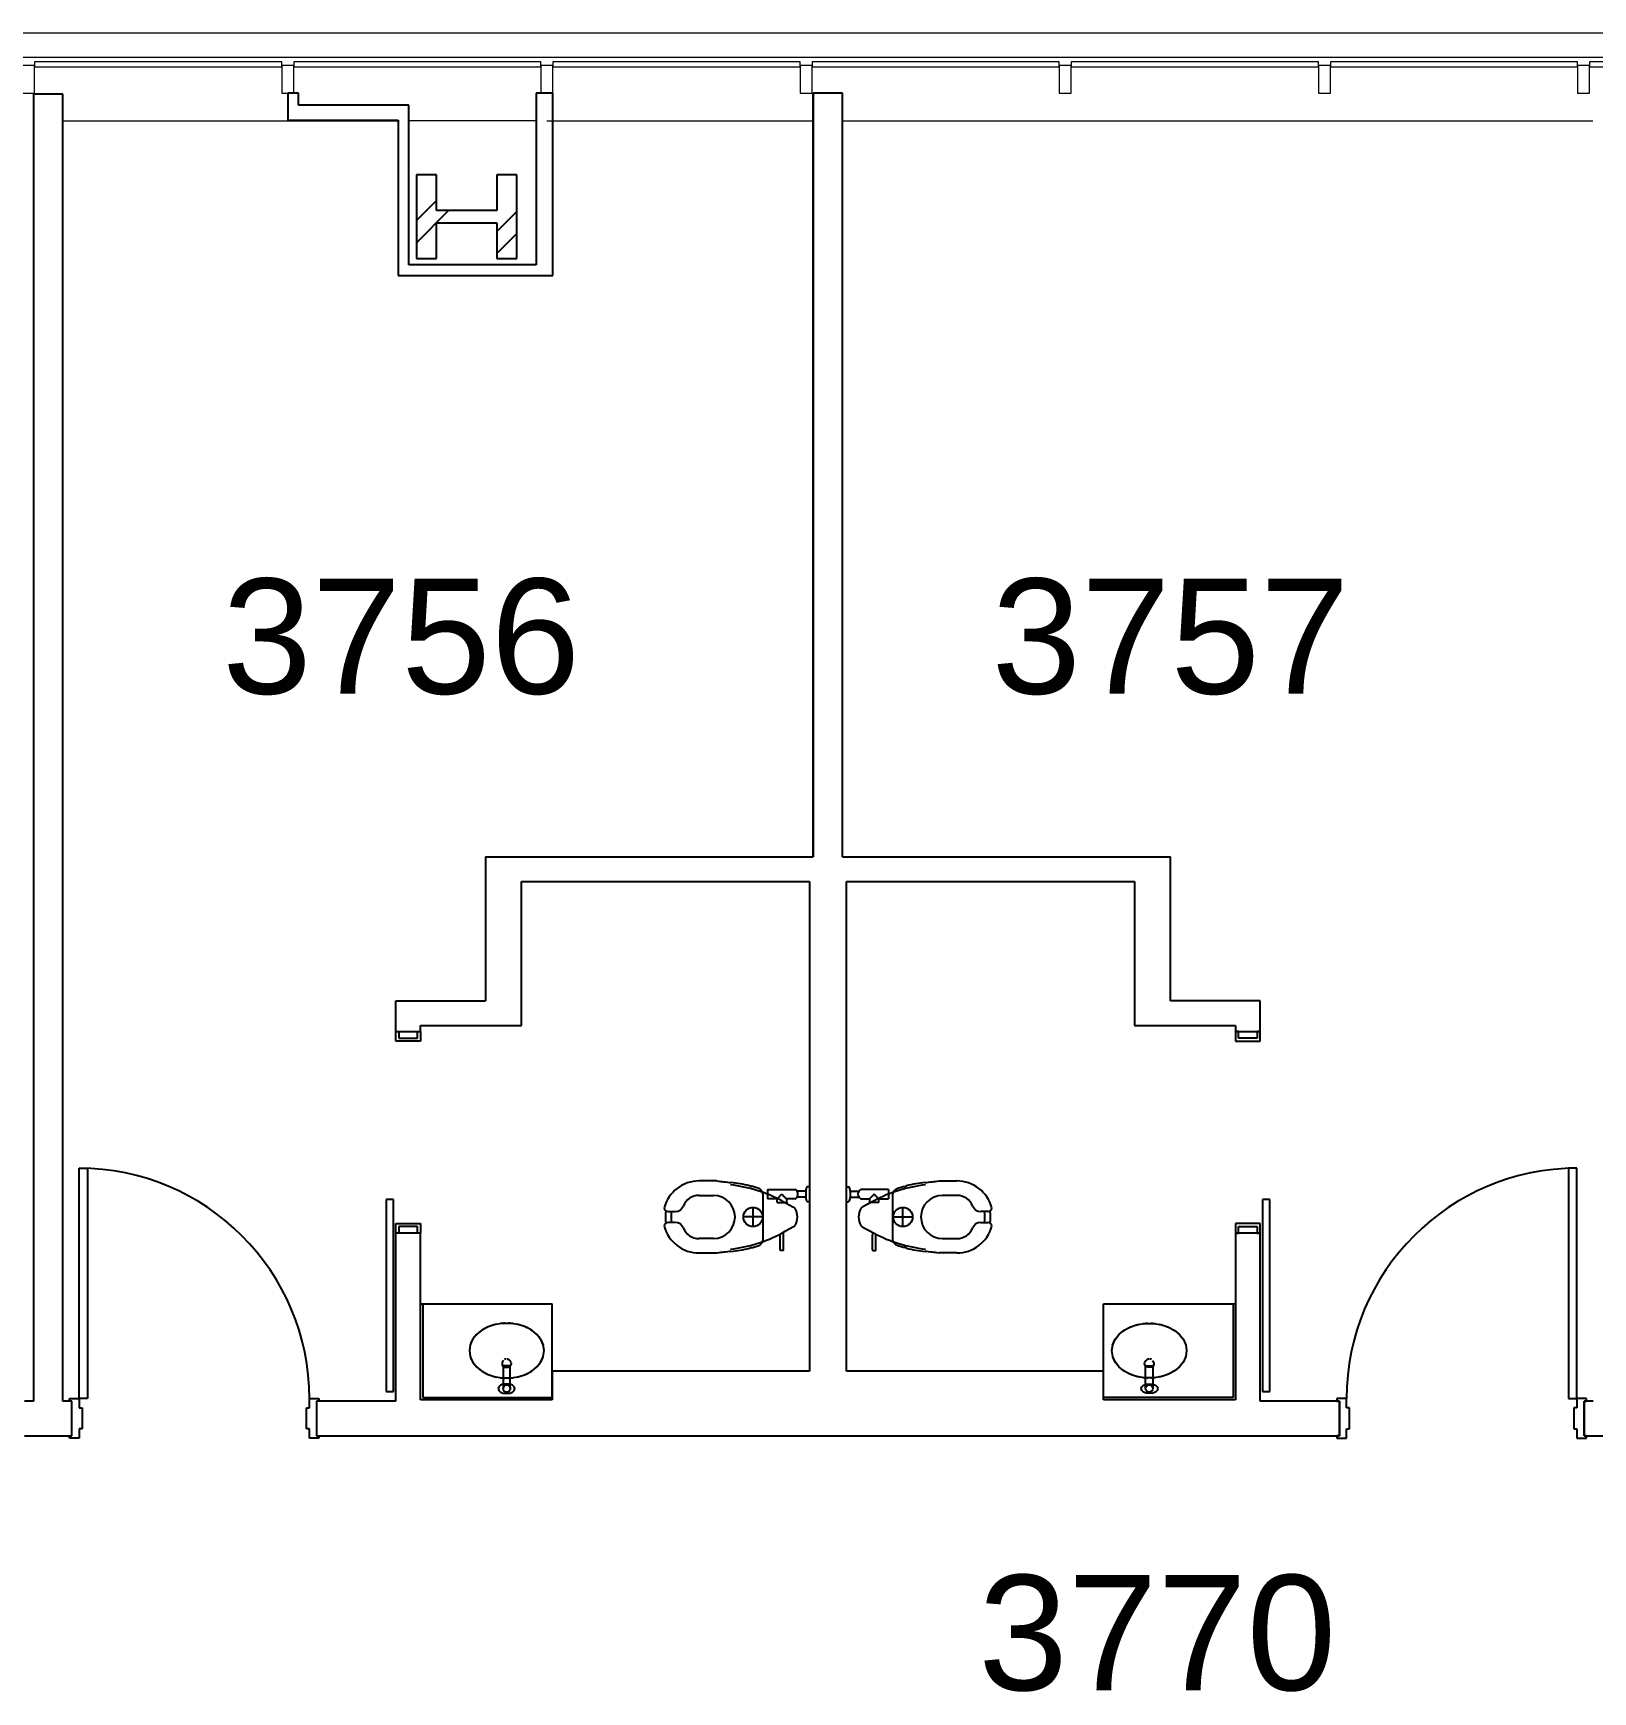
# Model space of a CAD drawing. Header units: inches. Extents: x -1169 to 5569, y -44 to 4300.
# Drawn here: x 1040.3 to 1365.3, y 3911.7 to 4257.3 of the extents above; entities that cross this region are included whole.
import ezdxf

# ---------------------------------------------------------------- set-up
doc = ezdxf.new("R2010")
doc.units = ezdxf.units.IN
doc.header["$LTSCALE"] = 96
doc.header["$MEASUREMENT"] = 0
for name, color, linetype in [('A-ANNO-ROOM', 4, 'CONTINUOUS'), ('A-COLS', 5, 'CONTINUOUS'), ('A-DOOR', 2, 'CONTINUOUS'), ('A-FLOR-PFIX', 2, 'CONTINUOUS'), ('A-GLAZ', 2, 'CONTINUOUS'), ('A-WALL-FULL', 6, 'CONTINUOUS')]:
    doc.layers.add(name, color=color, linetype=linetype)
doc.styles.add('Arial', font='arial.ttf')

msp = doc.modelspace()

# ---------------------------------------------------------------- linework, layer by layer
at = {"layer": 'A-COLS'}
for p, q in [((1124.29, 4227.78), (1120.13, 4227.78)), ((1120.13, 4227.78), (1120.13, 4210.38)), ((1124.29, 4220.38), (1124.29, 4227.78)), ((1141.03, 4227.78), (1136.87, 4227.78)), ((1136.87, 4227.78), (1136.87, 4220.38)), ((1141.03, 4210.38), (1141.03, 4227.78)), ((1120.13, 4218.27), (1124.29, 4222.44)), ((1120.13, 4213.67), (1126.84, 4220.38)), ((1136.87, 4220.38), (1124.29, 4220.38)), ((1136.87, 4216.01), (1141.03, 4220.17)), ((1124.29, 4210.38), (1124.29, 4217.78)), ((1124.29, 4217.78), (1136.87, 4217.78)), ((1136.87, 4217.78), (1136.87, 4210.38)), ((1136.87, 4211.4), (1141.03, 4215.56)), ((1120.13, 4210.38), (1124.29, 4210.38)), ((1136.87, 4210.38), (1141.03, 4210.38))]:
    msp.add_line(p, q, dxfattribs=at)
at = {"layer": 'A-DOOR'}
for p, q in [((1115.83, 4049.33), (1116.45, 4049.33)), ((1115.83, 4047.33), (1115.83, 4049.33)), ((1120.95, 4047.33), (1115.83, 4047.33)), ((1116.45, 4049.33), (1116.45, 4047.95)), ((1116.45, 4047.95), (1120.33, 4047.95)), ((1120.33, 4049.33), (1120.95, 4049.33)), ((1120.33, 4047.95), (1120.33, 4049.33)), ((1120.95, 4049.33), (1120.95, 4047.33)), ((1290.83, 4049.33), (1290.83, 4047.33)), ((1291.45, 4049.33), (1290.83, 4049.33)), ((1290.83, 4047.33), (1295.95, 4047.33)), ((1291.45, 4047.95), (1291.45, 4049.33)), ((1295.33, 4047.95), (1291.45, 4047.95)), ((1295.95, 4049.33), (1295.33, 4049.33)), ((1295.33, 4049.33), (1295.33, 4047.95)), ((1295.95, 4047.33), (1295.95, 4049.33)), ((1049.83, 4020.83), (1051.58, 4020.83)), ((1049.83, 3972.83), (1049.83, 4020.83)), ((1051.58, 4020.83), (1051.58, 3972.83)), ((1360.2, 4020.83), (1360.2, 3972.83)), ((1361.95, 4020.83), (1360.2, 4020.83)), ((1361.95, 3972.83), (1361.95, 4020.83)), ((1115.33, 4014.33), (1113.83, 4014.33)), ((1113.83, 4014.33), (1113.83, 3974.33)), ((1115.33, 3974.33), (1115.33, 4014.33)), ((1297.95, 4014.33), (1296.45, 4014.33)), ((1296.45, 4014.33), (1296.45, 3974.33)), ((1297.95, 3974.33), (1297.95, 4014.33)), ((1115.83, 4009.33), (1120.95, 4009.33)), ((1115.83, 4007.33), (1115.83, 4009.33)), ((1120.95, 4009.33), (1120.95, 4007.33)), ((1290.83, 4009.33), (1290.83, 4007.33)), ((1295.95, 4009.33), (1290.83, 4009.33)), ((1295.95, 4007.33), (1295.95, 4009.33)), ((1116.45, 4007.33), (1115.83, 4007.33)), ((1116.45, 4008.7), (1116.45, 4007.33)), ((1120.33, 4008.7), (1116.45, 4008.7)), ((1120.33, 4007.33), (1120.33, 4008.7)), ((1120.95, 4007.33), (1120.33, 4007.33)), ((1290.83, 4007.33), (1291.45, 4007.33)), ((1291.45, 4007.33), (1291.45, 4008.7)), ((1291.45, 4008.7), (1295.33, 4008.7)), ((1295.33, 4008.7), (1295.33, 4007.33)), ((1295.33, 4007.33), (1295.95, 4007.33)), ((1113.83, 3974.33), (1115.33, 3974.33)), ((1296.45, 3974.33), (1297.95, 3974.33)), ((1047.83, 3972.83), (1049.83, 3972.83)), ((1047.83, 3972.33), (1047.83, 3972.83)), ((1048.33, 3972.33), (1047.83, 3972.33)), ((1048.33, 3965.08), (1048.33, 3972.33)), ((1051.58, 3972.83), (1049.83, 3972.83)), ((1049.83, 3972.83), (1049.83, 3970.89)), ((1049.83, 3970.89), (1050.45, 3970.89)), ((1050.45, 3970.89), (1050.45, 3966.51)), ((1097.2, 3970.89), (1097.83, 3970.89)), ((1097.2, 3966.51), (1097.2, 3970.89)), ((1097.83, 3972.83), (1099.83, 3972.83)), ((1097.83, 3970.89), (1097.83, 3972.83)), ((1099.33, 3972.33), (1099.33, 3965.08)), ((1099.83, 3972.33), (1099.33, 3972.33)), ((1099.83, 3972.83), (1099.83, 3972.33)), ((1311.95, 3972.83), (1311.95, 3972.33)), ((1313.95, 3972.83), (1311.95, 3972.83)), ((1311.95, 3972.33), (1312.45, 3972.33)), ((1312.45, 3972.33), (1312.45, 3965.08)), ((1313.95, 3970.89), (1313.95, 3972.83)), ((1314.58, 3970.89), (1313.95, 3970.89)), ((1314.58, 3966.51), (1314.58, 3970.89)), ((1360.2, 3972.83), (1361.95, 3972.83)), ((1361.95, 3970.89), (1361.33, 3970.89)), ((1361.33, 3970.89), (1361.33, 3966.51)), ((1363.95, 3972.83), (1361.95, 3972.83)), ((1361.95, 3972.83), (1361.95, 3970.89)), ((1363.45, 3965.08), (1363.45, 3972.33)), ((1363.45, 3972.33), (1363.95, 3972.33)), ((1363.95, 3972.33), (1363.95, 3972.83)), ((1047.83, 3965.08), (1048.33, 3965.08)), ((1047.83, 3964.58), (1047.83, 3965.08)), ((1049.83, 3964.58), (1047.83, 3964.58)), ((1049.83, 3966.51), (1049.83, 3964.58)), ((1050.45, 3966.51), (1049.83, 3966.51)), ((1097.83, 3966.51), (1097.2, 3966.51)), ((1097.83, 3964.58), (1097.83, 3966.51)), ((1099.83, 3964.58), (1097.83, 3964.58)), ((1099.33, 3965.08), (1099.83, 3965.08)), ((1099.83, 3965.08), (1099.83, 3964.58)), ((1312.45, 3965.08), (1311.95, 3965.08)), ((1311.95, 3965.08), (1311.95, 3964.58)), ((1311.95, 3964.58), (1313.95, 3964.58)), ((1313.95, 3964.58), (1313.95, 3966.51)), ((1313.95, 3966.51), (1314.58, 3966.51)), ((1361.33, 3966.51), (1361.95, 3966.51)), ((1361.95, 3966.51), (1361.95, 3964.58)), ((1361.95, 3964.58), (1363.95, 3964.58)), ((1363.95, 3965.08), (1363.45, 3965.08)), ((1363.95, 3964.58), (1363.95, 3965.08))]:
    msp.add_line(p, q, dxfattribs=at)
for centre, start, end in [((1049.83, 3972.83), 0, 90), ((1049.83, 3972.83), 0, 90), ((1361.95, 3972.83), 90, 180), ((1361.95, 3972.83), 90, 180)]:
    msp.add_arc(centre, 48, start, end, dxfattribs=at)
at = {"layer": 'A-FLOR-PFIX'}
for p, q in [((1182.75, 4018.18), (1179.02, 4018.18)), ((1193.27, 4016.43), (1199.02, 4016.43)), ((1193.27, 4016.43), (1193.27, 4016.13)), ((1193.27, 4016.13), (1193.27, 4015.68)), ((1193.27, 4015.68), (1193.27, 4015.43)), ((1201.27, 4016.05), (1199.45, 4016.05)), ((1201.27, 4016.05), (1201.27, 4014.8)), ((1202.02, 4016.98), (1201.65, 4016.98)), ((1209.77, 4016.98), (1210.13, 4016.98)), ((1210.51, 4016.05), (1212.33, 4016.05)), ((1210.51, 4016.05), (1210.51, 4014.8)), ((1218.51, 4016.43), (1212.76, 4016.43)), ((1218.51, 4016.43), (1218.51, 4016.13)), ((1218.51, 4016.13), (1218.51, 4015.68)), ((1218.51, 4015.68), (1218.51, 4015.43)), ((1229.03, 4018.18), (1232.76, 4018.18)), ((1179.02, 4015.18), (1182.02, 4015.18)), ((1190.27, 4008.68), (1190.27, 4012.68)), ((1192.37, 4006.12), (1192.37, 4015.24)), ((1193.27, 4015.43), (1193.27, 4015.17)), ((1193.27, 4015.17), (1193.27, 4014.93)), ((1193.27, 4014.93), (1193.27, 4014.56)), ((1193.27, 4014.56), (1193.27, 4014.43)), ((1195.27, 4014.43), (1193.27, 4014.43)), ((1195.27, 4013.68), (1195.27, 4014.43)), ((1195.27, 4013.68), (1195.56, 4013.68)), ((1195.56, 4013.68), (1195.77, 4013.68)), ((1195.77, 4013.68), (1196.01, 4013.68)), ((1196.01, 4013.68), (1196.52, 4013.68)), ((1196.27, 4014.04), (1198.74, 4012.71)), ((1196.52, 4013.68), (1196.97, 4013.68)), ((1196.97, 4013.68), (1197.13, 4013.68)), ((1197.13, 4013.68), (1197.27, 4013.68)), ((1197.27, 4014.43), (1197.27, 4013.68)), ((1199.02, 4014.43), (1197.27, 4014.43)), ((1197.32, 4013.72), (1197.32, 4013.48)), ((1201.27, 4014.8), (1199.45, 4014.8)), ((1202.02, 4013.87), (1201.65, 4013.87)), ((1209.77, 4013.87), (1210.13, 4013.87)), ((1210.51, 4014.8), (1212.33, 4014.8)), ((1212.76, 4014.43), (1214.51, 4014.43)), ((1215.51, 4014.04), (1213.04, 4012.71)), ((1214.46, 4013.72), (1214.46, 4013.48)), ((1214.51, 4014.43), (1214.51, 4013.68)), ((1214.65, 4013.68), (1214.51, 4013.68)), ((1214.81, 4013.68), (1214.65, 4013.68)), ((1215.26, 4013.68), (1214.81, 4013.68)), ((1215.77, 4013.68), (1215.26, 4013.68)), ((1216.01, 4013.68), (1215.77, 4013.68)), ((1216.22, 4013.68), (1216.01, 4013.68)), ((1216.51, 4013.68), (1216.22, 4013.68)), ((1216.51, 4013.68), (1216.51, 4014.43)), ((1216.51, 4014.43), (1218.51, 4014.43)), ((1218.51, 4015.43), (1218.51, 4015.17)), ((1218.51, 4015.17), (1218.51, 4014.93)), ((1218.51, 4014.93), (1218.51, 4014.56)), ((1218.51, 4014.56), (1218.51, 4014.43)), ((1219.41, 4006.12), (1219.41, 4015.24)), ((1221.51, 4008.68), (1221.51, 4012.68)), ((1232.76, 4015.18), (1229.76, 4015.18)), ((1172.56, 4011.82), (1174.06, 4011.82)), ((1174.06, 4009.54), (1172.56, 4009.54)), ((1192.27, 4010.68), (1188.27, 4010.68)), ((1219.51, 4010.68), (1223.51, 4010.68)), ((1239.23, 4011.82), (1237.73, 4011.82)), ((1237.73, 4009.54), (1239.23, 4009.54)), ((1182.02, 4006.18), (1179.02, 4006.18)), ((1195.91, 4003.82), (1195.91, 4006.96)), ((1198.74, 4008.64), (1196.27, 4007.31)), ((1196.62, 4003.82), (1196.62, 4006.96)), ((1196.87, 4007.58), (1196.77, 4007.58)), ((1213.04, 4008.64), (1215.51, 4007.31)), ((1214.91, 4007.58), (1215.01, 4007.58)), ((1215.16, 4003.82), (1215.16, 4006.96)), ((1215.87, 4003.82), (1215.87, 4006.96)), ((1229.76, 4006.18), (1232.76, 4006.18)), ((1179.02, 4003.18), (1182.75, 4003.18)), ((1196.54, 4003.72), (1195.99, 4003.72)), ((1215.24, 4003.72), (1215.79, 4003.72)), ((1232.76, 4003.18), (1229.03, 4003.18)), ((1120.95, 3992.58), (1148.45, 3992.58)), ((1121.45, 3992.58), (1121.45, 3973.08)), ((1148.45, 3972.58), (1148.45, 3992.58)), ((1263.33, 3992.58), (1290.83, 3992.58)), ((1263.33, 3972.58), (1263.33, 3992.58)), ((1290.33, 3992.58), (1290.33, 3973.08)), ((1136.55, 3988.27), (1135.06, 3987.78)), ((1138.14, 3988.51), (1136.55, 3988.27)), ((1139.77, 3988.51), (1138.14, 3988.51)), ((1141.36, 3988.27), (1139.77, 3988.51)), ((1142.84, 3987.78), (1141.36, 3988.27)), ((1268.94, 3987.78), (1270.42, 3988.27)), ((1270.42, 3988.27), (1272.01, 3988.51)), ((1272.01, 3988.51), (1273.64, 3988.51)), ((1273.64, 3988.51), (1275.23, 3988.27)), ((1275.23, 3988.27), (1276.72, 3987.78)), ((1131.84, 3985.15), (1131.34, 3984.02)), ((1132.66, 3986.19), (1131.84, 3985.15)), ((1133.75, 3987.08), (1132.66, 3986.19)), ((1135.06, 3987.78), (1133.75, 3987.08)), ((1144.16, 3987.08), (1142.84, 3987.78)), ((1145.25, 3986.19), (1144.16, 3987.08)), ((1146.06, 3985.15), (1145.25, 3986.19)), ((1146.56, 3984.02), (1146.06, 3985.15)), ((1265.22, 3984.02), (1265.72, 3985.15)), ((1265.72, 3985.15), (1266.53, 3986.19)), ((1266.53, 3986.19), (1267.62, 3987.08)), ((1267.62, 3987.08), (1268.94, 3987.78)), ((1276.72, 3987.78), (1278.03, 3987.08)), ((1278.03, 3987.08), (1279.12, 3986.19)), ((1279.12, 3986.19), (1279.94, 3985.15)), ((1279.94, 3985.15), (1280.44, 3984.02)), ((1131.34, 3984.02), (1131.17, 3982.83)), ((1131.17, 3982.83), (1131.34, 3981.64)), ((1131.4, 3984.19), (1131.32, 3983.95)), ((1131.34, 3981.64), (1131.84, 3980.5)), ((1146.06, 3980.5), (1146.56, 3981.64)), ((1146.58, 3983.95), (1146.51, 3984.19)), ((1146.73, 3982.83), (1146.56, 3984.02)), ((1146.56, 3981.64), (1146.73, 3982.83)), ((1265.05, 3982.83), (1265.22, 3984.02)), ((1265.22, 3981.64), (1265.05, 3982.83)), ((1265.2, 3983.95), (1265.27, 3984.19)), ((1265.72, 3980.5), (1265.22, 3981.64)), ((1280.44, 3981.64), (1279.94, 3980.5)), ((1280.38, 3984.19), (1280.46, 3983.95)), ((1280.44, 3984.02), (1280.61, 3982.83)), ((1280.61, 3982.83), (1280.44, 3981.64)), ((1131.84, 3980.5), (1132.66, 3979.47)), ((1132.66, 3979.47), (1133.75, 3978.58)), ((1133.75, 3978.58), (1135.06, 3977.87)), ((1135.06, 3977.87), (1136.55, 3977.39)), ((1138.28, 3980.81), (1137.99, 3980.33)), ((1137.99, 3980.33), (1137.99, 3979.85)), ((1137.99, 3979.85), (1138.17, 3979.5)), ((1138.17, 3979.5), (1138.35, 3979.37)), ((1138.2, 3979.68), (1138.2, 3974.93)), ((1139.7, 3979.68), (1138.2, 3979.68)), ((1138.35, 3979.37), (1139.26, 3979.38)), ((1139.26, 3979.38), (1139.79, 3979.73)), ((1139.7, 3974.93), (1139.7, 3979.68)), ((1139.79, 3979.73), (1139.94, 3980.14)), ((1139.94, 3980.14), (1139.93, 3980.29)), ((1141.36, 3977.39), (1142.84, 3977.87)), ((1142.84, 3977.87), (1144.16, 3978.58)), ((1144.16, 3978.58), (1145.25, 3979.47)), ((1145.25, 3979.47), (1146.06, 3980.5)), ((1266.53, 3979.47), (1265.72, 3980.5)), ((1267.62, 3978.58), (1266.53, 3979.47)), ((1268.94, 3977.87), (1267.62, 3978.58)), ((1270.42, 3977.39), (1268.94, 3977.87)), ((1271.84, 3980.14), (1271.85, 3980.29)), ((1271.99, 3979.73), (1271.84, 3980.14)), ((1272.52, 3979.38), (1271.99, 3979.73)), ((1272.08, 3979.68), (1273.58, 3979.68)), ((1272.08, 3974.93), (1272.08, 3979.68)), ((1273.43, 3979.37), (1272.52, 3979.38)), ((1273.61, 3979.5), (1273.43, 3979.37)), ((1273.5, 3980.81), (1273.79, 3980.33)), ((1273.58, 3979.68), (1273.58, 3974.93)), ((1273.79, 3979.85), (1273.61, 3979.5)), ((1273.79, 3980.33), (1273.79, 3979.85)), ((1276.72, 3977.87), (1275.23, 3977.39)), ((1278.03, 3978.58), (1276.72, 3977.87)), ((1279.12, 3979.47), (1278.03, 3978.58)), ((1279.94, 3980.5), (1279.12, 3979.47)), ((1136.55, 3977.39), (1138.14, 3977.14)), ((1138.14, 3977.14), (1139.77, 3977.14)), ((1139.77, 3977.14), (1141.36, 3977.39)), ((1272.01, 3977.14), (1270.42, 3977.39)), ((1273.64, 3977.14), (1272.01, 3977.14)), ((1275.23, 3977.39), (1273.64, 3977.14)), ((1121.45, 3973.08), (1148.45, 3973.08)), ((1290.33, 3973.08), (1263.33, 3973.08))]:
    msp.add_line(p, q, dxfattribs=at)
for centre, radius in [((1190.27, 4010.68), 2), ((1221.51, 4010.68), 2), ((1138.95, 3974.93), 0.75), ((1272.83, 3974.93), 0.75)]:
    msp.add_circle(centre, radius, dxfattribs=at)
for centre, radius, start, end in [((1179.02, 4010.68), 7.5, 90, 165.1121), ((1212.59, 4276.6), 260.14, 263.4139, 264.0565), ((1182.4, 3988.25), 29.29, 61.7358, 83.7352), ((1182.4, 3988.25), 29.79, 76.1737, 83.7352), ((1198.52, 4015.43), 1.12, 296.4379, 63.6536), ((1203.63, 4016.05), 2.36, 163.2822, 180), ((1201.71, 4016.63), 0.358, 98.7178, 163.2822), ((1210.07, 4016.63), 0.358, 16.7178, 81.2822), ((1208.15, 4016.05), 2.36, 0, 16.7178), ((1213.26, 4015.43), 1.12, 116.3464, 243.5621), ((1229.38, 3988.25), 29.29, 96.2648, 118.2642), ((1229.38, 3988.25), 29.79, 96.2648, 103.8263), ((1199.2, 4276.6), 260.14, 275.9435, 276.5861), ((1232.76, 4010.68), 7.5, 14.8879, 90), ((1172.56, 4012.6), 0.787, 180, 270), ((1174.06, 4013.61), 1.79, 270, 338.2237), ((1179.02, 4011.63), 3.55, 90, 158.2237), ((1182.02, 4010.68), 4.5, 270, 90), ((1197.07, 4013.49), 0.33, 42.7576, 54.9981), ((1198.27, 4011.83), 1, 39.032, 61.7358), ((1195.84, 4010.68), 3.67, 330.7, 29.1134), ((1203.63, 4014.8), 2.36, 180, 196.7178), ((1201.71, 4014.22), 0.358, 196.7178, 261.2822), ((1210.07, 4014.22), 0.358, 278.7178, 343.2822), ((1208.15, 4014.8), 2.36, 343.2822, 0), ((1215.94, 4010.68), 3.67, 150.8866, 209.3), ((1213.51, 4011.83), 1, 118.2642, 140.968), ((1214.71, 4013.49), 0.33, 125.0019, 137.2424), ((1229.76, 4010.68), 4.5, 90, 270), ((1232.76, 4011.63), 3.55, 21.7763, 90), ((1237.73, 4013.61), 1.79, 201.7763, 270), ((1239.23, 4012.6), 0.787, 270, 0), ((1172.56, 4008.75), 0.787, 90, 180), ((1179.02, 4010.68), 7, 169.5998, 190.4002), ((1179.65, 4010.68), 6.45, 169.8161, 190.1839), ((1174.06, 4007.74), 1.79, 21.7763, 90), ((1198.27, 4009.52), 1, 298.2642, 320.4406), ((1213.51, 4009.52), 1, 219.5594, 241.7358), ((1237.73, 4007.74), 1.79, 90, 158.2237), ((1232.13, 4010.68), 6.45, 349.8161, 10.1839), ((1239.23, 4008.75), 0.787, 0, 90), ((1232.76, 4010.68), 7, 349.5998, 10.4002), ((1179.02, 4010.68), 7.5, 194.8879, 270), ((1179.02, 4009.72), 3.55, 201.7763, 270), ((1182.4, 4033.1), 29.29, 276.2648, 298.2642), ((1196.08, 4006.96), 0.173, 122.9352, 178.9352), ((1195.88, 4007.2), 0.149, 318.6602, 357.6747), ((1196.65, 4007.2), 0.149, 138.6602, 221.3398), ((1196.11, 4007.68), 0.58, 318.6602, 343.1119), ((1196.45, 4006.96), 0.173, 1.0648, 57.0648), ((1196.62, 4007.99), 0.488, 301.6888, 324.2592), ((1215.16, 4007.99), 0.488, 215.7408, 238.3112), ((1215.67, 4007.68), 0.58, 196.8881, 221.3398), ((1215.33, 4006.96), 0.173, 122.9352, 178.9352), ((1215.13, 4007.2), 0.149, 318.6602, 41.3398), ((1229.38, 4033.1), 29.29, 241.7358, 263.7352), ((1215.9, 4007.2), 0.149, 182.3253, 221.3398), ((1215.7, 4006.96), 0.173, 1.0648, 57.0648), ((1232.76, 4010.68), 7.5, 270, 345.1121), ((1232.76, 4009.72), 3.55, 270, 338.2237), ((1212.59, 3744.75), 260.14, 95.9435, 96.5861), ((1182.4, 4033.1), 29.79, 276.2648, 283.8263), ((1196.03, 4003.83), 0.116, 186.3864, 251.6136), ((1196.5, 4003.83), 0.116, 288.3864, 353.6136), ((1215.28, 4003.83), 0.116, 186.3864, 251.6136), ((1215.75, 4003.83), 0.116, 288.3864, 353.6136), ((1229.38, 4033.1), 29.79, 256.1737, 263.7352), ((1199.2, 3744.75), 260.14, 83.4139, 84.0565), ((1138.95, 3980.08), 1, 99.0001, 117.5611), ((1138.95, 3980.08), 1, 18, 88.5147), ((1272.83, 3980.08), 1, 91.4853, 162), ((1272.83, 3980.08), 1, 62.4389, 80.9999)]:
    msp.add_arc(centre, radius, start, end, dxfattribs=at)
at = {"layer": 'A-FLOR-PFIX', "extrusion": (0, 0, -1)}
msp.add_ellipse((1197.12, 4012.66), major_axis=(0, 1.12), ratio=0.5, start_param=0.260484, end_param=0.3552, dxfattribs=at)
at = {"layer": 'A-FLOR-PFIX'}
msp.add_ellipse((1214.66, 4012.66), major_axis=(0, 1.12), ratio=0.5, start_param=0.260484, end_param=0.3552, dxfattribs=at)
at = {"layer": 'A-FLOR-PFIX', "extrusion": (0, 0, -1)}
msp.add_ellipse((1138.91, 3974.92), major_axis=(-1.75, 0), ratio=0.571429, dxfattribs=at)
at = {"layer": 'A-FLOR-PFIX'}
msp.add_ellipse((1272.87, 3974.92), major_axis=(1.75, 0), ratio=0.571429, dxfattribs=at)
for points in [[(1191.32, 4016.67), (1191.02, 4016.76), (1190.43, 4016.94), (1189.82, 4017.1), (1189.52, 4017.17)], [(1220.46, 4016.67), (1220.76, 4016.76), (1221.35, 4016.94), (1221.96, 4017.1), (1222.26, 4017.17)], [(1195.89, 4015.05), (1195.95, 4015.11), (1196.01, 4015.17), (1196.07, 4015.23)], [(1196.07, 4015.23), (1196.14, 4015.3), (1196.2, 4015.36), (1196.27, 4015.43)], [(1196.27, 4015.43), (1196.32, 4015.37), (1196.38, 4015.31), (1196.43, 4015.26)], [(1196.43, 4015.26), (1196.49, 4015.2), (1196.55, 4015.15), (1196.6, 4015.09)], [(1197.24, 4014.45), (1197.25, 4014.45), (1197.26, 4014.43), (1197.27, 4014.43), (1197.27, 4014.43)], [(1214.54, 4014.45), (1214.53, 4014.45), (1214.52, 4014.43), (1214.51, 4014.43), (1214.51, 4014.43)], [(1215.35, 4015.26), (1215.29, 4015.2), (1215.24, 4015.15), (1215.18, 4015.09)], [(1215.51, 4015.43), (1215.46, 4015.37), (1215.4, 4015.31), (1215.35, 4015.26)], [(1215.71, 4015.23), (1215.64, 4015.3), (1215.58, 4015.36), (1215.51, 4015.43)], [(1215.89, 4015.05), (1215.83, 4015.11), (1215.77, 4015.17), (1215.71, 4015.23)], [(1189.52, 4004.18), (1189.82, 4004.25), (1190.43, 4004.41), (1191.02, 4004.59), (1191.32, 4004.68)], [(1222.26, 4004.18), (1221.96, 4004.25), (1221.35, 4004.41), (1220.76, 4004.59), (1220.46, 4004.68)]]:
    msp.add_open_spline(points, degree=3, dxfattribs=at)
for points, knots in [([(1192.37, 4015.24), (1192.37, 4015.37), (1192.34, 4015.56), (1192.26, 4015.8), (1192.19, 4015.96), (1192.1, 4016.09), (1192.03, 4016.19), (1191.97, 4016.26), (1191.9, 4016.32), (1191.82, 4016.4), (1191.7, 4016.49), (1191.54, 4016.58), (1191.41, 4016.64), (1191.32, 4016.67)], [0, 0, 0, 0, 0.2, 0.3, 0.4, 0.475, 0.55, 0.5875, 0.625, 0.7, 0.775, 0.85, 1, 1, 1, 1]), ([(1219.41, 4015.24), (1219.41, 4015.37), (1219.44, 4015.56), (1219.52, 4015.8), (1219.59, 4015.96), (1219.68, 4016.09), (1219.75, 4016.19), (1219.81, 4016.26), (1219.88, 4016.32), (1219.96, 4016.4), (1220.08, 4016.49), (1220.24, 4016.58), (1220.37, 4016.64), (1220.46, 4016.67)], [0, 0, 0, 0, 0.2, 0.3, 0.4, 0.475, 0.55, 0.5875, 0.625, 0.7, 0.775, 0.85, 1, 1, 1, 1]), ([(1195.27, 4014.43), (1195.27, 4014.43), (1195.27, 4014.43), (1195.29, 4014.45), (1195.3, 4014.46), (1195.32, 4014.48), (1195.34, 4014.5), (1195.37, 4014.53), (1195.4, 4014.56), (1195.43, 4014.59), (1195.47, 4014.63), (1195.5, 4014.66), (1195.53, 4014.69), (1195.54, 4014.7)], [0, 0, 0, 0, 0.0714286, 0.1071429, 0.1428571, 0.1785714, 0.2142857, 0.25, 0.2857143, 0.3214286, 0.3571429, 0.3928571, 0.4285713, 0.4285713, 0.4285713, 0.4285713]), ([(1195.54, 4014.7), (1195.55, 4014.71), (1195.58, 4014.74), (1195.63, 4014.79), (1195.68, 4014.84), (1195.71, 4014.87)], [0.4285714, 0.4285714, 0.4285714, 0.4285714, 0.4642857, 0.5, 0.5714284, 0.5714284, 0.5714284, 0.5714284]), ([(1195.71, 4014.87), (1195.72, 4014.88), (1195.75, 4014.91), (1195.81, 4014.97), (1195.86, 4015.02), (1195.89, 4015.05)], [0.5714286, 0.5714286, 0.5714286, 0.5714286, 0.6071429, 0.6428571, 0.7142855, 0.7142855, 0.7142855, 0.7142855]), ([(1196.6, 4015.09), (1196.63, 4015.06), (1196.68, 4015.01), (1196.73, 4014.96), (1196.76, 4014.93)], [0.25, 0.25, 0.25, 0.25, 0.3125, 0.375, 0.375, 0.375, 0.375]), ([(1196.76, 4014.93), (1196.79, 4014.91), (1196.82, 4014.87), (1196.87, 4014.82), (1196.9, 4014.79), (1196.91, 4014.78)], [0.375, 0.375, 0.375, 0.375, 0.4375, 0.46875, 0.5, 0.5, 0.5, 0.5]), ([(1196.91, 4014.78), (1196.92, 4014.77), (1196.95, 4014.74), (1196.98, 4014.71), (1197.02, 4014.68), (1197.04, 4014.65), (1197.05, 4014.64)], [0.5000002, 0.5000002, 0.5000002, 0.5000002, 0.53125, 0.5625, 0.59375, 0.625, 0.625, 0.625, 0.625]), ([(1197.05, 4014.64), (1197.06, 4014.63), (1197.08, 4014.61), (1197.11, 4014.58), (1197.14, 4014.56), (1197.16, 4014.53), (1197.18, 4014.51), (1197.21, 4014.48), (1197.23, 4014.46), (1197.24, 4014.45)], [0.625, 0.625, 0.625, 0.625, 0.65625, 0.6875, 0.71875, 0.75, 0.78125, 0.8125, 0.8749999, 0.8749999, 0.8749999, 0.8749999]), ([(1214.73, 4014.64), (1214.72, 4014.63), (1214.7, 4014.61), (1214.67, 4014.58), (1214.64, 4014.56), (1214.62, 4014.53), (1214.6, 4014.51), (1214.57, 4014.48), (1214.55, 4014.46), (1214.54, 4014.45)], [0.625, 0.625, 0.625, 0.625, 0.65625, 0.6875, 0.71875, 0.75, 0.78125, 0.8125, 0.8749999, 0.8749999, 0.8749999, 0.8749999]), ([(1214.87, 4014.78), (1214.86, 4014.77), (1214.83, 4014.74), (1214.8, 4014.71), (1214.76, 4014.68), (1214.74, 4014.65), (1214.73, 4014.64)], [0.5000002, 0.5000002, 0.5000002, 0.5000002, 0.53125, 0.5625, 0.59375, 0.625, 0.625, 0.625, 0.625]), ([(1215.02, 4014.93), (1214.99, 4014.91), (1214.96, 4014.87), (1214.91, 4014.82), (1214.88, 4014.79), (1214.87, 4014.78)], [0.375, 0.375, 0.375, 0.375, 0.4375, 0.46875, 0.5, 0.5, 0.5, 0.5]), ([(1215.18, 4015.09), (1215.15, 4015.06), (1215.1, 4015.01), (1215.05, 4014.96), (1215.02, 4014.93)], [0.25, 0.25, 0.25, 0.25, 0.3125, 0.375, 0.375, 0.375, 0.375]), ([(1216.07, 4014.87), (1216.06, 4014.88), (1216.03, 4014.91), (1215.97, 4014.97), (1215.93, 4015.02), (1215.89, 4015.05)], [0.5714286, 0.5714286, 0.5714286, 0.5714286, 0.6071429, 0.6428571, 0.7142855, 0.7142855, 0.7142855, 0.7142855]), ([(1216.24, 4014.7), (1216.23, 4014.71), (1216.2, 4014.74), (1216.15, 4014.79), (1216.1, 4014.84), (1216.07, 4014.87)], [0.4285714, 0.4285714, 0.4285714, 0.4285714, 0.4642857, 0.5, 0.5714284, 0.5714284, 0.5714284, 0.5714284]), ([(1216.51, 4014.43), (1216.51, 4014.43), (1216.51, 4014.43), (1216.49, 4014.45), (1216.48, 4014.46), (1216.46, 4014.48), (1216.44, 4014.5), (1216.41, 4014.53), (1216.38, 4014.56), (1216.35, 4014.59), (1216.31, 4014.63), (1216.28, 4014.66), (1216.25, 4014.69), (1216.24, 4014.7)], [0, 0, 0, 0, 0.0714286, 0.1071429, 0.1428571, 0.1785714, 0.2142857, 0.25, 0.2857143, 0.3214286, 0.3571429, 0.3928571, 0.4285713, 0.4285713, 0.4285713, 0.4285713]), ([(1191.32, 4004.68), (1191.44, 4004.72), (1191.61, 4004.8), (1191.82, 4004.95), (1191.96, 4005.07), (1192.08, 4005.22), (1192.22, 4005.43), (1192.34, 4005.73), (1192.37, 4005.99), (1192.37, 4006.12)], [0, 0, 0, 0, 0.2, 0.3, 0.4, 0.5, 0.6, 0.8, 1, 1, 1, 1]), ([(1220.46, 4004.68), (1220.34, 4004.72), (1220.17, 4004.8), (1219.96, 4004.95), (1219.82, 4005.07), (1219.7, 4005.22), (1219.56, 4005.43), (1219.44, 4005.73), (1219.41, 4005.99), (1219.41, 4006.12)], [0, 0, 0, 0, 0.2, 0.3, 0.4, 0.5, 0.6, 0.8, 1, 1, 1, 1]), ([(1136.9, 3988.34), (1136.65, 3988.29), (1136.32, 3988.21), (1136.01, 3988.12), (1135.94, 3988.1)], [4.9749558, 4.9749558, 4.9749558, 4.9749558, 5.0748804, 5.1046577, 5.1046577, 5.1046577, 5.1046577]), ([(1138.58, 3988.54), (1138.39, 3988.53), (1138.06, 3988.51), (1137.74, 3988.48), (1137.61, 3988.46)], [4.7595613, 4.7595613, 4.7595613, 4.7595613, 4.8332195, 4.883074, 4.883074, 4.883074, 4.883074]), ([(1140.3, 3988.46), (1140.17, 3988.48), (1139.84, 3988.51), (1139.52, 3988.53), (1139.33, 3988.54)], [4.541704, 4.541704, 4.541704, 4.541704, 4.5915585, 4.6652167, 4.6652167, 4.6652167, 4.6652167]), ([(1141.97, 3988.1), (1141.9, 3988.12), (1141.58, 3988.21), (1141.26, 3988.29), (1141, 3988.34)], [4.3201203, 4.3201203, 4.3201203, 4.3201203, 4.3498975, 4.4498221, 4.4498221, 4.4498221, 4.4498221]), ([(1269.81, 3988.1), (1269.88, 3988.12), (1270.2, 3988.21), (1270.52, 3988.29), (1270.78, 3988.34)], [4.3201203, 4.3201203, 4.3201203, 4.3201203, 4.3498975, 4.4498221, 4.4498221, 4.4498221, 4.4498221]), ([(1271.49, 3988.46), (1271.61, 3988.48), (1271.94, 3988.51), (1272.26, 3988.53), (1272.45, 3988.54)], [4.541704, 4.541704, 4.541704, 4.541704, 4.5915585, 4.6652167, 4.6652167, 4.6652167, 4.6652167]), ([(1273.2, 3988.54), (1273.39, 3988.53), (1273.72, 3988.51), (1274.04, 3988.48), (1274.17, 3988.46)], [4.7595613, 4.7595613, 4.7595613, 4.7595613, 4.8332195, 4.883074, 4.883074, 4.883074, 4.883074]), ([(1274.88, 3988.34), (1275.13, 3988.29), (1275.46, 3988.21), (1275.77, 3988.12), (1275.84, 3988.1)], [4.9749558, 4.9749558, 4.9749558, 4.9749558, 5.0748804, 5.1046577, 5.1046577, 5.1046577, 5.1046577]), ([(1131.89, 3985.22), (1131.67, 3984.88), (1131.46, 3984.49), (1131.37, 3984.1), (1131.36, 3984.06)], [5.8415235, 5.8415235, 5.8415235, 5.8415235, 6.0415243, 6.0587858, 6.0587858, 6.0587858, 6.0587858]), ([(1132.76, 3986.28), (1132.48, 3986.02), (1132.2, 3985.67), (1131.95, 3985.31), (1131.9, 3985.26)], [5.6220806, 5.6220806, 5.6220806, 5.6220806, 5.7998634, 5.8343864, 5.8343864, 5.8343864, 5.8343864]), ([(1133.93, 3987.19), (1133.62, 3987), (1133.33, 3986.79), (1133.08, 3986.57), (1133.08, 3986.57)], [5.4048623, 5.4048623, 5.4048623, 5.4048623, 5.5582024, 5.5583845, 5.5583845, 5.5583845, 5.5583845]), ([(1135.33, 3987.88), (1135.04, 3987.77), (1134.72, 3987.63), (1134.42, 3987.47), (1134.39, 3987.45)], [5.1895316, 5.1895316, 5.1895316, 5.1895316, 5.3165414, 5.3302301, 5.3302301, 5.3302301, 5.3302301]), ([(1143.51, 3987.45), (1143.49, 3987.47), (1143.19, 3987.63), (1142.87, 3987.77), (1142.57, 3987.88)], [4.0945479, 4.0945479, 4.0945479, 4.0945479, 4.1082365, 4.2352464, 4.2352464, 4.2352464, 4.2352464]), ([(1144.83, 3986.57), (1144.83, 3986.57), (1144.57, 3986.79), (1144.28, 3987), (1143.98, 3987.19)], [3.8663935, 3.8663935, 3.8663935, 3.8663935, 3.8665756, 4.0199157, 4.0199157, 4.0199157, 4.0199157]), ([(1145.99, 3985.25), (1145.96, 3985.31), (1145.71, 3985.67), (1145.42, 3986.02), (1145.14, 3986.28)], [3.5903916, 3.5903916, 3.5903916, 3.5903916, 3.6249146, 3.8026973, 3.8026973, 3.8026973, 3.8026973]), ([(1146.55, 3984.06), (1146.54, 3984.1), (1146.41, 3984.49), (1146.23, 3984.88), (1146.02, 3985.22)], [3.3659921, 3.3659921, 3.3659921, 3.3659921, 3.3832536, 3.5832545, 3.5832545, 3.5832545, 3.5832545]), ([(1265.23, 3984.06), (1265.24, 3984.1), (1265.37, 3984.49), (1265.55, 3984.88), (1265.76, 3985.22)], [3.3659921, 3.3659921, 3.3659921, 3.3659921, 3.3832536, 3.5832545, 3.5832545, 3.5832545, 3.5832545]), ([(1265.79, 3985.25), (1265.83, 3985.31), (1266.07, 3985.67), (1266.36, 3986.02), (1266.64, 3986.28)], [3.5903916, 3.5903916, 3.5903916, 3.5903916, 3.6249146, 3.8026973, 3.8026973, 3.8026973, 3.8026973]), ([(1266.95, 3986.57), (1266.95, 3986.57), (1267.21, 3986.79), (1267.5, 3987), (1267.81, 3987.19)], [3.8663935, 3.8663935, 3.8663935, 3.8663935, 3.8665756, 4.0199157, 4.0199157, 4.0199157, 4.0199157]), ([(1268.27, 3987.45), (1268.3, 3987.47), (1268.59, 3987.63), (1268.91, 3987.77), (1269.21, 3987.88)], [4.0945479, 4.0945479, 4.0945479, 4.0945479, 4.1082365, 4.2352464, 4.2352464, 4.2352464, 4.2352464]), ([(1276.45, 3987.88), (1276.74, 3987.77), (1277.06, 3987.63), (1277.36, 3987.47), (1277.39, 3987.45)], [5.1895316, 5.1895316, 5.1895316, 5.1895316, 5.3165414, 5.3302301, 5.3302301, 5.3302301, 5.3302301]), ([(1277.85, 3987.19), (1278.16, 3987), (1278.45, 3986.79), (1278.7, 3986.57), (1278.7, 3986.57)], [5.4048623, 5.4048623, 5.4048623, 5.4048623, 5.5582024, 5.5583845, 5.5583845, 5.5583845, 5.5583845]), ([(1279.02, 3986.28), (1279.3, 3986.02), (1279.58, 3985.67), (1279.84, 3985.31), (1279.88, 3985.26)], [5.6220806, 5.6220806, 5.6220806, 5.6220806, 5.7998634, 5.8343864, 5.8343864, 5.8343864, 5.8343864]), ([(1279.89, 3985.22), (1280.11, 3984.88), (1280.32, 3984.49), (1280.41, 3984.1), (1280.42, 3984.06)], [5.8415235, 5.8415235, 5.8415235, 5.8415235, 6.0415243, 6.0587858, 6.0587858, 6.0587858, 6.0587858]), ([(1131.36, 3981.59), (1131.37, 3981.56), (1131.49, 3981.16), (1131.67, 3980.78), (1131.89, 3980.43)], [0.2243995, 0.2243995, 0.2243995, 0.2243995, 0.241661, 0.4416618, 0.4416618, 0.4416618, 0.4416618]), ([(1146.02, 3980.43), (1146.23, 3980.78), (1146.44, 3981.16), (1146.53, 3981.56), (1146.54, 3981.59)], [2.6999308, 2.6999308, 2.6999308, 2.6999308, 2.8999317, 2.9171932, 2.9171932, 2.9171932, 2.9171932]), ([(1265.76, 3980.43), (1265.55, 3980.78), (1265.34, 3981.16), (1265.25, 3981.56), (1265.24, 3981.59)], [2.6999308, 2.6999308, 2.6999308, 2.6999308, 2.8999317, 2.9171932, 2.9171932, 2.9171932, 2.9171932]), ([(1280.42, 3981.59), (1280.41, 3981.56), (1280.29, 3981.16), (1280.11, 3980.78), (1279.89, 3980.43)], [0.2243995, 0.2243995, 0.2243995, 0.2243995, 0.241661, 0.4416618, 0.4416618, 0.4416618, 0.4416618]), ([(1131.91, 3980.4), (1131.95, 3980.34), (1132.19, 3979.98), (1132.48, 3979.64), (1132.76, 3979.37)], [0.448799, 0.448799, 0.448799, 0.448799, 0.4833219, 0.6611047, 0.6611047, 0.6611047, 0.6611047]), ([(1133.08, 3979.08), (1133.08, 3979.08), (1133.34, 3978.86), (1133.62, 3978.66), (1133.93, 3978.46)], [0.7248008, 0.7248008, 0.7248008, 0.7248008, 0.7249829, 0.878323, 0.878323, 0.878323, 0.878323]), ([(1134.39, 3978.2), (1134.42, 3978.18), (1134.72, 3978.03), (1135.04, 3977.88), (1135.33, 3977.77)], [0.9529552, 0.9529552, 0.9529552, 0.9529552, 0.9666439, 1.0936537, 1.0936537, 1.0936537, 1.0936537]), ([(1142.57, 3977.77), (1142.87, 3977.88), (1143.18, 3978.03), (1143.49, 3978.18), (1143.51, 3978.2)], [2.0479389, 2.0479389, 2.0479389, 2.0479389, 2.1749488, 2.1886374, 2.1886374, 2.1886374, 2.1886374]), ([(1143.98, 3978.46), (1144.28, 3978.66), (1144.57, 3978.86), (1144.83, 3979.08), (1144.83, 3979.08)], [2.2632696, 2.2632696, 2.2632696, 2.2632696, 2.4166097, 2.4167919, 2.4167919, 2.4167919, 2.4167919]), ([(1145.14, 3979.37), (1145.42, 3979.64), (1145.7, 3979.98), (1145.96, 3980.34), (1146, 3980.4)], [2.480488, 2.480488, 2.480488, 2.480488, 2.6582707, 2.6927937, 2.6927937, 2.6927937, 2.6927937]), ([(1266.64, 3979.37), (1266.36, 3979.64), (1266.08, 3979.98), (1265.82, 3980.34), (1265.78, 3980.4)], [2.480488, 2.480488, 2.480488, 2.480488, 2.6582707, 2.6927937, 2.6927937, 2.6927937, 2.6927937]), ([(1267.81, 3978.46), (1267.5, 3978.66), (1267.21, 3978.86), (1266.95, 3979.08), (1266.95, 3979.08)], [2.2632696, 2.2632696, 2.2632696, 2.2632696, 2.4166097, 2.4167919, 2.4167919, 2.4167919, 2.4167919]), ([(1269.21, 3977.77), (1268.91, 3977.88), (1268.6, 3978.03), (1268.29, 3978.18), (1268.27, 3978.2)], [2.0479389, 2.0479389, 2.0479389, 2.0479389, 2.1749488, 2.1886374, 2.1886374, 2.1886374, 2.1886374]), ([(1277.39, 3978.2), (1277.36, 3978.18), (1277.06, 3978.03), (1276.74, 3977.88), (1276.45, 3977.77)], [0.9529552, 0.9529552, 0.9529552, 0.9529552, 0.9666439, 1.0936537, 1.0936537, 1.0936537, 1.0936537]), ([(1278.7, 3979.08), (1278.7, 3979.08), (1278.44, 3978.86), (1278.16, 3978.66), (1277.85, 3978.46)], [0.7248008, 0.7248008, 0.7248008, 0.7248008, 0.7249829, 0.878323, 0.878323, 0.878323, 0.878323]), ([(1279.87, 3980.4), (1279.83, 3980.34), (1279.59, 3979.98), (1279.3, 3979.64), (1279.02, 3979.37)], [0.448799, 0.448799, 0.448799, 0.448799, 0.4833219, 0.6611047, 0.6611047, 0.6611047, 0.6611047]), ([(1135.94, 3977.56), (1136.01, 3977.54), (1136.32, 3977.44), (1136.65, 3977.36), (1136.9, 3977.31)], [1.1785276, 1.1785276, 1.1785276, 1.1785276, 1.2083049, 1.3082295, 1.3082295, 1.3082295, 1.3082295]), ([(1137.61, 3977.19), (1137.74, 3977.18), (1138.06, 3977.14), (1138.39, 3977.12), (1138.58, 3977.11)], [1.4001113, 1.4001113, 1.4001113, 1.4001113, 1.4499658, 1.523624, 1.523624, 1.523624, 1.523624]), ([(1139.33, 3977.11), (1139.52, 3977.12), (1139.84, 3977.14), (1140.17, 3977.18), (1140.3, 3977.19)], [1.6179686, 1.6179686, 1.6179686, 1.6179686, 1.6916268, 1.7414813, 1.7414813, 1.7414813, 1.7414813]), ([(1141, 3977.31), (1141.26, 3977.36), (1141.58, 3977.44), (1141.9, 3977.54), (1141.97, 3977.56)], [1.8333632, 1.8333632, 1.8333632, 1.8333632, 1.9332878, 1.963065, 1.963065, 1.963065, 1.963065]), ([(1270.78, 3977.31), (1270.52, 3977.36), (1270.2, 3977.44), (1269.88, 3977.54), (1269.81, 3977.56)], [1.8333632, 1.8333632, 1.8333632, 1.8333632, 1.9332878, 1.963065, 1.963065, 1.963065, 1.963065]), ([(1272.45, 3977.11), (1272.26, 3977.12), (1271.94, 3977.14), (1271.61, 3977.18), (1271.49, 3977.19)], [1.6179686, 1.6179686, 1.6179686, 1.6179686, 1.6916268, 1.7414813, 1.7414813, 1.7414813, 1.7414813]), ([(1274.17, 3977.19), (1274.04, 3977.18), (1273.72, 3977.14), (1273.39, 3977.12), (1273.2, 3977.11)], [1.4001113, 1.4001113, 1.4001113, 1.4001113, 1.4499658, 1.523624, 1.523624, 1.523624, 1.523624]), ([(1275.85, 3977.56), (1275.77, 3977.54), (1275.46, 3977.44), (1275.13, 3977.36), (1274.88, 3977.31)], [1.1785276, 1.1785276, 1.1785276, 1.1785276, 1.2083049, 1.3082295, 1.3082295, 1.3082295, 1.3082295])]:
    msp.add_open_spline(points, degree=3, knots=knots, dxfattribs=at)
at = {"layer": 'A-GLAZ', "lineweight": 13}
for p, q in [((2036.33, 4257.33), (877.12, 4257.33)), ((878.59, 4252.33), (2036.33, 4252.33)), ((1092.08, 4251.33), (1040.58, 4251.33)), ((1040.58, 4251.33), (1040.58, 4250.33)), ((1092.08, 4250.33), (1092.08, 4251.33)), ((1146.08, 4251.33), (1094.58, 4251.33)), ((1094.58, 4251.33), (1094.58, 4250.33)), ((1146.08, 4250.33), (1146.08, 4251.33)), ((1200.08, 4251.33), (1148.58, 4251.33)), ((1148.58, 4251.33), (1148.58, 4250.33)), ((1200.08, 4250.33), (1200.08, 4251.33)), ((1254.08, 4251.33), (1202.58, 4251.33)), ((1202.58, 4251.33), (1202.58, 4250.33)), ((1254.08, 4250.33), (1254.08, 4251.33)), ((1308.08, 4251.33), (1256.58, 4251.33)), ((1256.58, 4251.33), (1256.58, 4250.33)), ((1308.08, 4250.33), (1308.08, 4251.33)), ((1362.08, 4251.33), (1310.58, 4251.33)), ((1310.58, 4251.33), (1310.58, 4250.33)), ((1362.08, 4250.33), (1362.08, 4251.33)), ((1416.08, 4251.33), (1364.58, 4251.33)), ((1364.58, 4251.33), (1364.58, 4250.33)), ((1040.58, 4250.33), (1092.08, 4250.33)), ((1094.58, 4250.33), (1146.08, 4250.33)), ((1148.58, 4250.33), (1200.08, 4250.33)), ((1202.58, 4250.33), (1254.08, 4250.33)), ((1256.58, 4250.33), (1308.08, 4250.33)), ((1310.58, 4250.33), (1362.08, 4250.33)), ((1364.58, 4250.33), (1416.08, 4250.33)), ((1040.33, 4239.08), (1040.28, 4239.08)), ((1046.5, 4239.08), (1046.45, 4239.08)), ((1046.52, 4239.08), (1116.33, 4239.08)), ((1145.08, 4239.08), (1118.58, 4239.08)), ((1147.33, 4239.08), (1202.83, 4239.08)), ((1208.95, 4239.08), (1365.26, 4239.08))]:
    msp.add_line(p, q, dxfattribs=at)
at = {"layer": 'A-GLAZ', "lineweight": 13, "extrusion": (0, 0, -1)}
for p, q in [((1040.58, 4250.58), (1038.08, 4250.58)), ((1040.58, 4244.83), (1040.58, 4250.58)), ((1094.58, 4250.58), (1092.08, 4250.58)), ((1092.08, 4250.58), (1092.08, 4244.83)), ((1094.58, 4244.83), (1094.58, 4250.58)), ((1148.58, 4250.58), (1146.08, 4250.58)), ((1146.08, 4250.58), (1146.08, 4244.83)), ((1148.58, 4244.83), (1148.58, 4250.58)), ((1202.58, 4250.58), (1200.08, 4250.58)), ((1200.08, 4250.58), (1200.08, 4244.83)), ((1202.58, 4244.83), (1202.58, 4250.58)), ((1256.58, 4250.58), (1254.08, 4250.58)), ((1254.08, 4250.58), (1254.08, 4244.83)), ((1256.58, 4244.83), (1256.58, 4250.58)), ((1310.58, 4250.58), (1308.08, 4250.58)), ((1308.08, 4250.58), (1308.08, 4244.83)), ((1310.58, 4244.83), (1310.58, 4250.58)), ((1364.58, 4250.58), (1362.08, 4250.58)), ((1362.08, 4250.58), (1362.08, 4244.83)), ((1364.58, 4244.83), (1364.58, 4250.58)), ((1038.08, 4244.83), (1040.58, 4244.83)), ((1092.08, 4244.83), (1094.58, 4244.83)), ((1146.08, 4244.83), (1148.58, 4244.83)), ((1200.08, 4244.83), (1202.58, 4244.83)), ((1254.08, 4244.83), (1256.58, 4244.83)), ((1308.08, 4244.83), (1310.58, 4244.83)), ((1362.08, 4244.83), (1364.58, 4244.83))]:
    msp.add_line(p, q, dxfattribs=at)
at = {"layer": 'A-GLAZ'}
for p, q in [((1040.33, 4239.08), (1040.28, 4239.08)), ((1046.5, 4239.08), (1046.45, 4239.08))]:
    msp.add_line(p, q, dxfattribs=at)
at = {"layer": 'A-WALL-FULL'}
for p, q in [((1046.45, 4244.64), (1040.33, 4244.64)), ((1040.33, 4244.64), (1040.33, 3972.33)), ((1046.45, 3972.33), (1046.45, 4244.64)), ((1093.33, 4244.83), (1093.33, 4239.2)), ((1095.58, 4244.83), (1093.33, 4244.83)), ((1095.58, 4242.33), (1095.58, 4244.83)), ((1145.08, 4244.83), (1145.08, 4209.08)), ((1147.33, 4244.83), (1145.08, 4244.83)), ((1148.58, 4244.83), (1146.33, 4244.83)), ((1148.58, 4206.83), (1148.58, 4244.83)), ((1202.83, 4244.83), (1202.83, 4085.7)), ((1208.95, 4244.83), (1202.83, 4244.83)), ((1202.83, 4085.7), (1202.83, 4244.83)), ((1208.95, 4085.7), (1208.95, 4244.83)), ((1118.58, 4242.33), (1095.58, 4242.33)), ((1118.58, 4209.08), (1118.58, 4242.33)), ((1093.33, 4239.2), (1116.33, 4239.2)), ((1116.33, 4239.2), (1116.33, 4206.83)), ((1116.33, 4206.83), (1148.58, 4206.83)), ((1145.08, 4209.08), (1118.58, 4209.08)), ((1134.52, 4085.7), (1202.83, 4085.7)), ((1134.52, 4085.7), (1134.52, 4055.7)), ((1208.95, 4085.7), (1277.27, 4085.7)), ((1277.27, 4055.7), (1277.27, 4085.7)), ((1142.02, 4080.58), (1202.02, 4080.58)), ((1142.02, 4050.58), (1142.02, 4080.58)), ((1202.02, 4080.58), (1202.02, 3978.58)), ((1209.77, 4080.58), (1269.77, 4080.58)), ((1209.77, 3978.58), (1209.77, 4080.58)), ((1269.77, 4080.58), (1269.77, 4050.58)), ((1115.83, 4055.7), (1134.52, 4055.7)), ((1115.83, 4049.33), (1115.83, 4055.7)), ((1295.95, 4055.7), (1277.27, 4055.7)), ((1295.95, 4049.33), (1295.95, 4055.7)), ((1120.95, 4049.33), (1120.95, 4050.58)), ((1120.95, 4050.58), (1142.02, 4050.58)), ((1269.77, 4050.58), (1290.83, 4050.58)), ((1290.83, 4050.58), (1290.83, 4049.33)), ((1115.83, 4049.33), (1120.95, 4049.33)), ((1290.83, 4049.33), (1295.95, 4049.33)), ((1120.95, 4007.33), (1115.83, 4007.33)), ((1115.83, 3972.33), (1115.83, 4007.33)), ((1120.95, 3972.58), (1120.95, 4007.33)), ((1290.83, 4007.33), (1290.83, 3972.58)), ((1295.95, 4007.33), (1290.83, 4007.33)), ((1295.95, 3972.33), (1295.95, 4007.33)), ((1202.02, 3978.58), (1148.45, 3978.58)), ((1148.45, 3978.33), (1148.45, 3972.58)), ((1263.33, 3978.58), (1209.77, 3978.58)), ((1263.33, 3972.58), (1263.33, 3978.58)), ((1040.33, 3972.33), (1038.45, 3972.33)), ((1048.33, 3972.33), (1046.45, 3972.33)), ((1048.33, 3965.08), (1048.33, 3972.33)), ((1115.83, 3972.33), (1099.33, 3972.33)), ((1099.33, 3972.33), (1099.33, 3965.08)), ((1148.45, 3972.58), (1120.95, 3972.58)), ((1290.83, 3972.58), (1263.33, 3972.58)), ((1312.45, 3972.33), (1295.95, 3972.33)), ((1312.45, 3965.08), (1312.45, 3972.33)), ((1365.33, 3972.33), (1363.45, 3972.33)), ((1363.45, 3972.33), (1363.45, 3965.08)), ((1038.45, 3965.08), (1048.33, 3965.08)), ((1099.33, 3965.08), (1120.95, 3965.08)), ((1120.95, 3965.08), (1290.83, 3965.08)), ((1290.83, 3965.08), (1312.45, 3965.08)), ((1363.45, 3965.08), (1373.33, 3965.08))]:
    msp.add_line(p, q, dxfattribs=at)

# ---------------------------------------------------------------- texts
at = {"layer": 'A-ANNO-ROOM', "style": 'Arial'}
for s, p in [('3756', (1079.68, 4119.7)), ('3757', (1239.98, 4119.7)), ('3770', (1237.22, 3912.09))]:
    msp.add_text(s, height=24, dxfattribs=at).set_placement(p)

doc.saveas('drawing.dxf')
